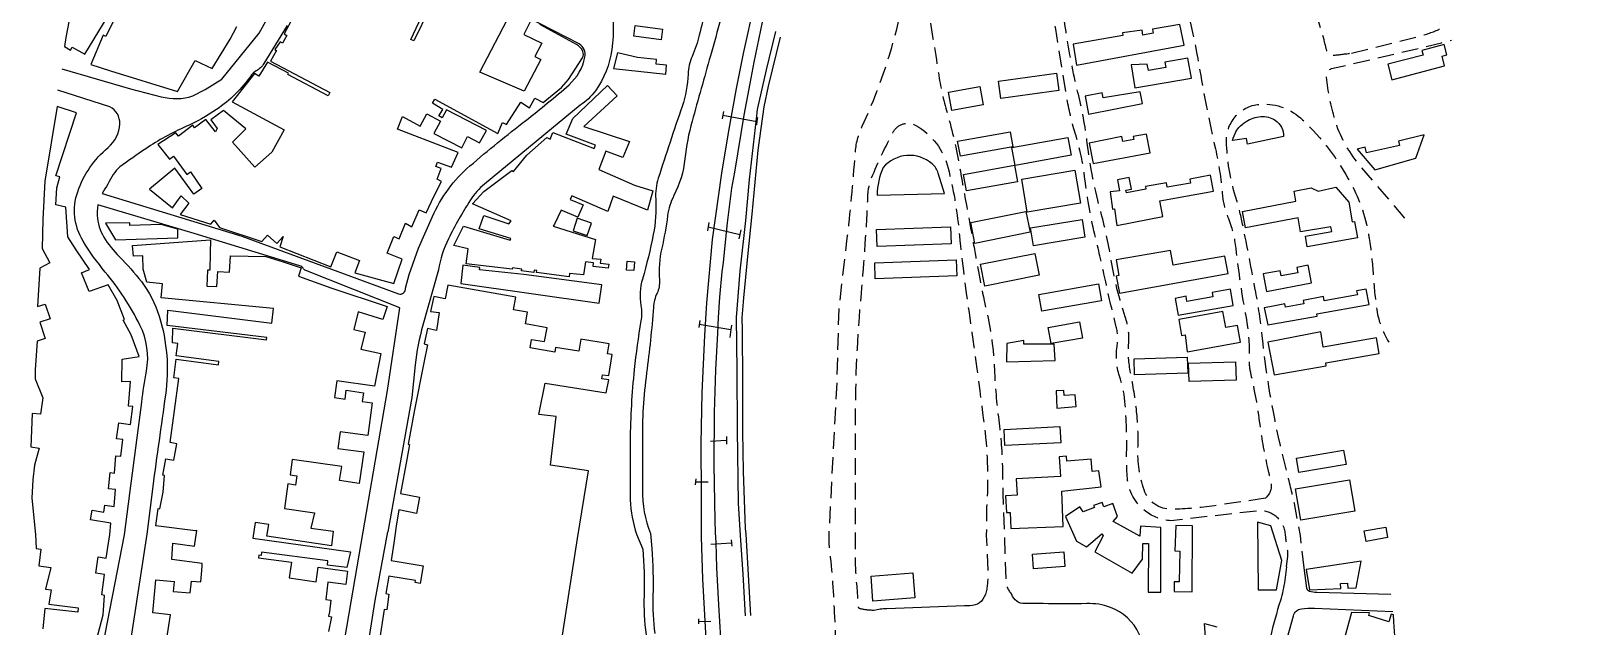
# Model space of a CAD drawing. Header units: metres. Extents: x 320405 to 332543, y 7395686 to 7410003.
# Drawn here: x 320796.7 to 321261.8, y 7406971.4 to 7407151.5 of the extents above; entities that cross this region are included whole.
import ezdxf

# ---------------------------------------------------------------- set-up
doc = ezdxf.new("R2010")
doc.units = ezdxf.units.M
doc.header["$LTSCALE"] = 10
doc.header["$MEASUREMENT"] = 0
doc.linetypes.add('DASHED', pattern=[0.75, 0.5, -0.25])
for name, color, linetype in [('Canaleta de Drenagem', 151, 'Continuous'), ('Edificações', 30, 'Continuous'), ('Hidrografia', 140, 'Continuous'), ('Linha Férrea', 20, 'Continuous'), ('Portico', 45, 'Continuous'), ('Vias Primárias', 230, 'Continuous'), ('Vias Secundárias', 230, 'DASHED')]:
    doc.layers.add(name, color=color, linetype=linetype)

msp = doc.modelspace()

# ---------------------------------------------------------------- linework, layer by layer
at = {"layer": 'Canaleta de Drenagem'}
for points in [[(321012.64, 7406974.6), (321011.94, 7406987.19), (321011.16, 7406998.89), (321010.54, 7407008.65), (321010.22, 7407030.83), (321010.12, 7407048.78), (321009.91, 7407064.78), (321011.07, 7407078.86), (321012.71, 7407094.15), (321013.88, 7407106.55), (321015.94, 7407124.87), (321016.22, 7407127.67), (321018.98, 7407139.71), (321021.75, 7407151.34)], [(321023.08, 7407149.57), (321019.5, 7407134.73), (321018.13, 7407128.5), (321016.35, 7407115.41), (321014.58, 7407096.02), (321013.23, 7407083.3), (321011.99, 7407070.77), (321011.53, 7407064.71), (321011.63, 7407060.93), (321011.64, 7407057.26), (321011.68, 7407049.16), (321011.74, 7407030.28), (321011.9, 7407018.22), (321012.55, 7407001.03), (321012.74, 7406999.33), (321014.16, 7406974.64)]]:
    msp.add_lwpolyline(points, dxfattribs=at)
at = {"layer": 'Edificações'}
for points in [[(320921.84, 7407167.89), (320912.43, 7407148.46), (320911.51, 7407148.91), (320917.97, 7407162.64)], [(320808.7, 7407156.85), (320807.28, 7407149.46), (320806.84, 7407146.77), (320808.62, 7407145.69), (320809.13, 7407146.54), (320813.02, 7407144.45), (320822.83, 7407160.71)], [(320824.25, 7407159.86), (320819.34, 7407149.78), (320818.55, 7407150.16), (320814.77, 7407141.33), (320820.8, 7407139.39), (320841.01, 7407133.14), (320846.38, 7407142.48), (320851.45, 7407140.07), (320856.93, 7407148.93), (320858.93, 7407152.84)], [(320947.68, 7407154.45), (320945.69, 7407150.42), (320951.04, 7407147.79), (320948.97, 7407143.72), (320950.78, 7407142.81), (320945.74, 7407133.27), (320932.34, 7407138.97), (320941.68, 7407156.9)], [(320815.09, 7406961.86), (320818.5, 7406974.84), (320818.9, 7406980.73), (320818.09, 7406980.95), (320818.95, 7406987.13), (320816.36, 7406987.53), (320817.07, 7406992.45), (320819.4, 7406992.07), (320820.55, 7406999.18), (320820.86, 7407002.61), (320814.73, 7407003.59), (320815.2, 7407006.53), (320818.7, 7407005.97), (320819.04, 7407008.08), (320821.85, 7407007.63), (320822.24, 7407012.8), (320820.18, 7407012.97), (320820.69, 7407017.89), (320821.95, 7407017.76), (320822.4, 7407023.02), (320823.85, 7407022.89), (320824.52, 7407027.88), (320822.61, 7407028.13), (320823.25, 7407032.93), (320826.77, 7407032.46), (320827.5, 7407037.86), (320826.24, 7407038.03), (320826.78, 7407045.48), (320824.22, 7407045.38), (320824.29, 7407052.19), (320829.39, 7407053), (320827, 7407059.56), (320824.58, 7407064.01), (320824.99, 7407064.23), (320822.81, 7407069.98), (320820.09, 7407074.68), (320814.33, 7407072.67), (320811.95, 7407078.35), (320814.37, 7407079.32), (320810.37, 7407085.25), (320807.87, 7407089.16), (320807.26, 7407098.14), (320804.19, 7407098.9), (320804.57, 7407104.03), (320805.49, 7407107.32), (320804.2, 7407107.68), (320810.44, 7407126.7), (320804.59, 7407128.62), (320800.87, 7407106.02), (320800.32, 7407094.4), (320800.15, 7407085.64), (320802.41, 7407081.3), (320799.4, 7407079.73), (320798.7, 7407068.1), (320801.05, 7407068.88), (320802.54, 7407064.39), (320799.41, 7407063.35), (320801.04, 7407058.44), (320798.61, 7407057.63), (320798.01, 7407048.94), (320797.98, 7407046.21), (320800.26, 7407040.47), (320799.61, 7407035.53), (320797.08, 7407035.79), (320796.66, 7407025.66), (320799.19, 7407025.25), (320797.82, 7407020.12), (320797.28, 7407015.69), (320796.93, 7407010.21), (320798.13, 7406999.16), (320798.24, 7406994.97), (320799.72, 7406994.77), (320799.05, 7406989.68), (320802.69, 7406989.17), (320801.11, 7406982.7), (320802.85, 7406982.45), (320802.12, 7406978.07), (320811, 7406977.04), (320810.86, 7406975.74), (320800.92, 7406976.82), (320800.33, 7406970.65)], [(320835.3, 7406951.61), (320838.87, 7406974.9), (320833.53, 7406975.48), (320834.43, 7406985.49), (320839.99, 7406984.99), (320839.72, 7406981.98), (320844.87, 7406981.52), (320845.19, 7406985.08), (320848.03, 7406984.82), (320848.44, 7406989.46), (320848.46, 7406990.42), (320839.31, 7406991.61), (320839.61, 7406996.54), (320846.11, 7406995.63), (320846.8, 7407000.37), (320846.48, 7407000.34), (320834.44, 7407001.84), (320835.15, 7407007.02), (320835.69, 7407006.94), (320836.65, 7407011.98), (320837.05, 7407017.07), (320836.53, 7407017.16), (320837.46, 7407022.07), (320839.92, 7407021.68), (320840.81, 7407026.61), (320838.83, 7407026.97), (320841.37, 7407046.33), (320839.87, 7407046.53), (320840.61, 7407052.16), (320853.39, 7407050.48), (320853.53, 7407051.54), (320840.62, 7407053.24), (320841.11, 7407056.97), (320839.44, 7407057.19), (320839.63, 7407061.56), (320867.93, 7407058.01), (320868.03, 7407058.77), (320837.89, 7407062.37), (320838.03, 7407067.07), (320869.49, 7407063.12), (320870.05, 7407067.55), (320836.04, 7407070.72), (320836.44, 7407075.03), (320831.68, 7407075.47), (320830.63, 7407079.47), (320830.57, 7407083.44), (320827.71, 7407083.4), (320827.35, 7407086.54), (320850.97, 7407088.27), (320850.87, 7407084.35), (320850.78, 7407079.09), (320850.1, 7407079.09), (320849.83, 7407074.31), (320852.9, 7407074.14), (320853.16, 7407078.7), (320856.74, 7407078.5), (320857.02, 7407083.48), (320867.69, 7407083.3), (320872.91, 7407081.64), (320878.37, 7407079.83), (320877.54, 7407077.33), (320887.34, 7407073.82), (320904.38, 7407068.11), (320903, 7407064.2), (320895.63, 7407066.56), (320894.28, 7407061.15), (320897.7, 7407060.39), (320896.42, 7407055.18), (320902.44, 7407053.92), (320900.49, 7407044.02), (320889.1, 7407045.61), (320888.4, 7407040.59), (320891.63, 7407040.14), (320892, 7407042.79), (320897.22, 7407042.07), (320896.84, 7407039.36), (320899.79, 7407038.95), (320898.47, 7407029.11), (320890.12, 7407030.23), (320889.45, 7407025.2), (320897.33, 7407024.14), (320895.87, 7407014.63), (320889.99, 7407015.53), (320890.64, 7407019.74), (320875.66, 7407021.85), (320875, 7407017.19), (320877.02, 7407016.9), (320876.62, 7407014.15), (320874.38, 7407014.47), (320873.32, 7407007.08), (320882.44, 7407005.78), (320881.32, 7407001.09), (320888.04, 7407000.2), (320887.55, 7406995.77), (320868.03, 7406998.69), (320868.55, 7407002.21), (320864.51, 7407002.81), (320863.8, 7406998.04), (320893.23, 7406993.99), (320892.19, 7406989.16), (320886.3, 7406989.92), (320886.47, 7406991.2), (320866.4, 7406993.79), (320866.28, 7406992.83), (320865.62, 7406992.91), (320865.52, 7406992.15), (320875.43, 7406990.77), (320874.77, 7406986.03), (320882.94, 7406984.89), (320883.55, 7406989.33), (320892.39, 7406988.1), (320891.88, 7406984.07), (320886.46, 7406984.75), (320885.81, 7406979.5), (320887.34, 7406979.31), (320886.9, 7406975.8), (320886.64, 7406974.48), (320887.55, 7406974.3), (320886.66, 7406969.84)], [(320955.74, 7406958.36), (320961.86, 7406998.01), (320965.16, 7407018.45), (320953.73, 7407020.17), (320955.42, 7407034.85), (320950.22, 7407035.46), (320952.06, 7407044.99), (320970.52, 7407042.07), (320971.33, 7407045.94), (320969.26, 7407046.21), (320969.43, 7407047.49), (320971.35, 7407047.24), (320972.36, 7407053.61), (320970.98, 7407053.83), (320971.46, 7407056.87), (320962.89, 7407058.22), (320962.32, 7407054.61), (320955.27, 7407055.72), (320955.05, 7407054.34), (320947.56, 7407055.65), (320948.01, 7407058.19), (320951.92, 7407057.51), (320952.66, 7407061.7), (320946.15, 7407062.84), (320946.78, 7407066.43), (320942.57, 7407067.17), (320943.23, 7407070.93), (320922.68, 7407074.54), (320921.9, 7407070.44), (320918.48, 7407071.2), (320917.48, 7407066.66), (320920.07, 7407066.32), (320919.31, 7407060.87), (320916.56, 7407061.48), (320915.53, 7407056.8), (320916.59, 7407056.57), (320915.39, 7407051.1), (320912.65, 7407036.87), (320910.73, 7407026.5), (320911.1, 7407026.43), (320910.25, 7407021.84), (320908.39, 7407011.62), (320914.14, 7407010.51), (320913.2, 7407005.58), (320907.83, 7407006.65), (320907.04, 7407001.66), (320906.41, 7406996.53), (320905.56, 7406991.3), (320915.24, 7406989.72), (320914.37, 7406984.39), (320912.8, 7406984.65), (320912.9, 7406985.28), (320904.87, 7406986.6), (320903.95, 7406981.31), (320904.86, 7406981.15), (320904.27, 7406976.39), (320903.49, 7406976.49), (320901.93, 7406966.61)], [(321209.21, 7406962.9), (321208.55, 7406972.77), (321208.43, 7406974.87), (321207.78, 7406975.14), (321207.01, 7406972.73), (321200.98, 7406974.66), (321201.23, 7406975.45), (321195.8, 7406975.61), (321193.19, 7406966.43)], [(321151.74, 7406966.86), (321151.35, 7406972.22), (321155.1, 7406971.28)]]:
    msp.add_lwpolyline(points, dxfattribs=at)
msp.add_lwpolyline([(320875.96, 7407155.6), (320873.25, 7407150.54), (320874.05, 7407150.11), (320872.73, 7407147.74), (320871.99, 7407148.15), (320870.43, 7407145.86), (320870.93, 7407145.52), (320869.05, 7407142.35), (320887.05, 7407132.83), (320886.51, 7407131.82), (320874.32, 7407138.27), (320874.52, 7407138.66), (320868.24, 7407142.02), (320865.59, 7407137.82), (320864.25, 7407138.57), (320857.56, 7407130.07), (320873.26, 7407121.6), (320869.46, 7407114.78), (320864.41, 7407110.25), (320857.58, 7407117.84), (320861.68, 7407121.84), (320854.92, 7407127.38), (320851.06, 7407124.54), (320852.96, 7407121.95), (320852.49, 7407120.96), (320849.55, 7407124.64), (320846.15, 7407122.17), (320845.61, 7407122.92), (320841.29, 7407119.67), (320840.49, 7407120.69), (320835.06, 7407117.08), (320838.62, 7407112.68), (320839.82, 7407113.64), (320843.78, 7407108.09), (320844.88, 7407108.86), (320848.35, 7407103.84), (320845.93, 7407102.14), (320840.24, 7407109.96), (320832.53, 7407103.63), (320839.45, 7407097.93), (320842.08, 7407101.64), (320844.38, 7407099.33), (320841.8, 7407095.91), (320851.03, 7407093.06), (320852.09, 7407094.19), (320853.65, 7407092.04), (320866.52, 7407087.82), (320868.19, 7407089.68), (320871.01, 7407087.14), (320872.94, 7407089.28), (320871.92, 7407086.19), (320887.34, 7407080.16), (320889.11, 7407084.7), (320896.03, 7407082), (320894.61, 7407078.35), (320906.4, 7407075.1), (320908.84, 7407082.46), (320904.32, 7407084.28), (320906.35, 7407089.3), (320907.99, 7407088.64), (320909.9, 7407093.3), (320911.81, 7407092.27), (320913.98, 7407097.33), (320916.13, 7407096.41), (320918.53, 7407101.56), (320920.79, 7407105.94), (320919.48, 7407106.62), (320920.67, 7407109.83), (320919.07, 7407110.42), (320919.57, 7407111.78), (320923.78, 7407110.22), (320925.79, 7407114.68), (320907.46, 7407121.8), (320908.94, 7407125.59), (320914.36, 7407122.69), (320916.32, 7407126.38), (320920.46, 7407124.19), (320918.45, 7407120.42), (320926.87, 7407116.1), (320928.62, 7407119.5), (320932.21, 7407117.65), (320934.33, 7407121.39), (320922.26, 7407127.65), (320921, 7407125.23), (320919.99, 7407125.83), (320921.13, 7407127.73), (320918.03, 7407129.61), (320918.76, 7407130.82), (320937.77, 7407120.4), (320939.18, 7407123.74), (320940.45, 7407123.2), (320944.72, 7407129.89), (320947.41, 7407128.17), (320948.97, 7407131.1), (320951.46, 7407129.78), (320957, 7407134.36), (320959.13, 7407136.75), (320963.34, 7407143.36, 0.250329), (320963.48, 7407145.28, 0.16555), (320961.55, 7407147.38), (320950.46, 7407153.43)], format="xyb", dxfattribs=at)
for points in [[(320979.26, 7407153.08), (320987.6, 7407151.99), (320987.19, 7407148.81), (320978.84, 7407149.9)], [(321112.66, 7407141.08), (321145.16, 7407147.21), (321143.92, 7407153.38), (321135.58, 7407151.99), (321135.78, 7407150.74), (321132.72, 7407150.23), (321132.48, 7407151.65), (321126.51, 7407150.86), (321126.62, 7407150.09), (321111.62, 7407147.42)], [(321206.75, 7407141.41), (321207.97, 7407136.66), (321223.9, 7407140.91), (321223.12, 7407143.86), (321224.61, 7407144.26), (321223.77, 7407147.38), (321216.99, 7407145.58), (321217.37, 7407144.16)], [(320973.93, 7407144.88), (320972.72, 7407140.07), (320988.54, 7407138.43), (320988.81, 7407141.09), (320985.63, 7407141.42), (320985.77, 7407142.83), (320980, 7407143.43)], [(321129.18, 7407141.24), (321130.29, 7407134.26), (321147.39, 7407137.21), (321146.34, 7407143.27), (321139.34, 7407142.06), (321139.64, 7407140.37), (321134.37, 7407139.46), (321134.03, 7407141.44)], [(321089.05, 7407136.24), (321106.56, 7407138.66), (321107.27, 7407133.49), (321089.76, 7407131.07)], [(320960.43, 7407124.98), (320970.97, 7407134.99), (320973.88, 7407131.79), (320963.83, 7407122.55), (320977.58, 7407118), (320975.53, 7407113.15), (320970.43, 7407115.08), (320968.29, 7407109.56), (320979.14, 7407104.8), (320984.67, 7407103.07), (320983.01, 7407097.31), (320972.65, 7407101.45), (320971.01, 7407096.82), (320960.11, 7407101.57), (320959.66, 7407100.53), (320963.55, 7407098.83), (320961.98, 7407095.13), (320956.89, 7407097.3), (320954.88, 7407093.05), (320954.52, 7407092.4), (320967.31, 7407088.4), (320966.31, 7407082.69), (320968.87, 7407082.44), (320968.73, 7407081.27), (320971.37, 7407080.97), (320971.15, 7407079.7), (320966.56, 7407080.2), (320966.71, 7407081.31), (320964.24, 7407081.65), (320963.72, 7407077.74), (320959.44, 7407078.16), (320959.33, 7407077.08), (320949.52, 7407078.41), (320949.6, 7407078.99), (320948.77, 7407079.1), (320948.68, 7407078.44), (320944.96, 7407078.94), (320945.02, 7407079.4), (320942.22, 7407079.78), (320942.17, 7407079.4), (320928.27, 7407081.04), (320928.81, 7407085.61), (320924.53, 7407086.6), (320927.41, 7407092.46), (320941.52, 7407088.15), (320941.69, 7407088.7), (320932.15, 7407091.59), (320933.56, 7407095.69), (320941.16, 7407093.09), (320941.82, 7407094.01), (320930.1, 7407099.19), (320933.59, 7407102.93), (320942.07, 7407109.27), (320942.56, 7407109), (320946.53, 7407113.86), (320952.56, 7407119.27), (320953.61, 7407118.72), (320954.44, 7407120.7), (320966.91, 7407115.95), (320967.27, 7407116.91), (320958.44, 7407120.23)], [(321073.96, 7407132.92), (321083.49, 7407134.65), (321084.5, 7407129.1), (321074.97, 7407127.37)], [(321115.27, 7407131.76), (321116.33, 7407126.33), (321132.58, 7407129.52), (321131.88, 7407133.09), (321120.69, 7407131.24), (321120.45, 7407132.71)], [(321076.74, 7407118.09), (321092.6, 7407120.96), (321093.42, 7407116.44), (321077.56, 7407113.56)], [(321093.13, 7407116.18), (321110.08, 7407119.25), (321111.06, 7407113.86), (321094.11, 7407110.78)], [(321116.51, 7407117.52), (321117.67, 7407111.38), (321134.9, 7407114.62), (321133.84, 7407120.27), (321129.79, 7407119.5), (321129.95, 7407118.63), (321126.64, 7407118.01), (321126.36, 7407119.5)], [(321197.45, 7407115.76), (321202.76, 7407109.49), (321215.2, 7407113.02), (321217.71, 7407120.08), (321209.93, 7407118.1), (321210.27, 7407116.77), (321200.3, 7407114.6), (321199.92, 7407116.35)], [(321078.53, 7407108.04), (321093.95, 7407110.84), (321094.85, 7407105.88), (321079.43, 7407103.08)], [(321096.1, 7407106.61), (321112.2, 7407109.36), (321113.84, 7407099.43), (321097.74, 7407096.67)], [(321122.78, 7407102.78), (321123.55, 7407097.55), (321124.14, 7407097.64), (321124.83, 7407092.63), (321138.79, 7407095.34), (321137.88, 7407100.05), (321154.02, 7407103.02), (321153.14, 7407107.8), (321146.87, 7407106.64), (321147.08, 7407105.47), (321140.07, 7407104.18), (321139.82, 7407105.56), (321133.48, 7407104.39), (321133.63, 7407103.6), (321127.72, 7407102.52), (321127.58, 7407103.29), (321129.26, 7407103.59), (321128.6, 7407107.14), (321125, 7407106.48), (321125.63, 7407103.1)], [(321162.85, 7407096.84), (321178.97, 7407100.01), (321178.38, 7407103), (321183.59, 7407104.03), (321185.69, 7407103.04), (321191.01, 7407104.18), (321194.94, 7407099.65), (321196, 7407093.75), (321196.7, 7407093.88), (321197.58, 7407088.87), (321182.4, 7407086.19), (321181.84, 7407089.39), (321189.76, 7407090.79), (321189.52, 7407092.2), (321180.3, 7407090.7), (321179.61, 7407094.96), (321163.74, 7407091.97)], [(320961.75, 7407094.81), (320960.51, 7407091), (320964.82, 7407089.57), (320966.07, 7407093.38)], [(321080.68, 7407093.5), (321097.34, 7407096.86), (321098.61, 7407090.56), (321081.95, 7407087.19)], [(321098.74, 7407091.9), (321114.33, 7407094.47), (321115.22, 7407089.1), (321099.63, 7407086.52)], [(320819.29, 7407093.36), (320822.24, 7407088.3), (320841.06, 7407088.9), (320841.1, 7407091.49), (320836.1, 7407092.9), (320826.58, 7407092.64), (320826.56, 7407093.48)], [(321052.2, 7407091.43), (321074.58, 7407092.26), (321074.77, 7407087.06), (321052.4, 7407086.23)], [(320927.24, 7407080.68), (320926.65, 7407075.05), (320968.45, 7407069.13), (320969.23, 7407074.64), (320945.66, 7407077.76), (320932.3, 7407079.22), (320932.38, 7407079.95)], [(320976.87, 7407081.82), (320979.08, 7407081.65), (320978.87, 7407078.99), (320976.65, 7407079.16)], [(321051.68, 7407081.33), (321076.33, 7407082.25), (321076.51, 7407077.38), (321051.86, 7407076.46)], [(321083.6, 7407080.89), (321100.02, 7407084.2), (321101.35, 7407077.6), (321084.94, 7407074.29)], [(321124.59, 7407077.32), (321125.69, 7407072.18), (321158.53, 7407078.15), (321157.48, 7407083.33), (321141.82, 7407080.66), (321141.07, 7407085.07), (321124.6, 7407082.27), (321125.41, 7407077.48)], [(321169.03, 7407077.96), (321170.04, 7407072.69), (321183.68, 7407075.27), (321182.67, 7407080.6), (321179.23, 7407079.94), (321179.52, 7407078.36), (321174.52, 7407077.42), (321174.23, 7407078.95)], [(321101.3, 7407071.77), (321119.33, 7407074.95), (321120.23, 7407069.89), (321102.19, 7407066.71)], [(321142.42, 7407070.55), (321143.35, 7407065.51), (321160.02, 7407068.41), (321159.16, 7407073.34), (321153.65, 7407072.37), (321153.89, 7407071.01), (321146.03, 7407069.63), (321145.75, 7407071.25)], [(321169.41, 7407067.69), (321170.45, 7407062.55), (321185.37, 7407065.2), (321185.25, 7407065.87), (321201.08, 7407068.76), (321200.23, 7407073.41), (321197.29, 7407072.88), (321197.52, 7407071.63), (321187.51, 7407069.8), (321187.26, 7407071.12), (321181.15, 7407069.94), (321181.32, 7407068.96), (321175.8, 7407067.89), (321175.61, 7407068.89), (321171.11, 7407068.02)], [(321143.59, 7407064.17), (321144.41, 7407059.38), (321145.49, 7407059.57), (321146.13, 7407054.47), (321162.21, 7407057.37), (321161.31, 7407062.37), (321157.78, 7407061.74), (321156.85, 7407066.64), (321145.26, 7407064.53)], [(321104.11, 7407061.79), (321113.56, 7407063.46), (321114.43, 7407058.57), (321104.97, 7407056.9)], [(321091.57, 7407056.93), (321091.52, 7407051.37), (321106.18, 7407051.79), (321105.87, 7407056.72), (321096.71, 7407056.7), (321096.71, 7407057.89)], [(321170.46, 7407057.33), (321172.34, 7407047.45), (321188.11, 7407050.14), (321187.95, 7407051.11), (321204.11, 7407053.89), (321203.3, 7407058.62), (321187.23, 7407055.85), (321186.44, 7407060.48)], [(321130.03, 7407052.3), (321146.1, 7407052.79), (321146.25, 7407047.99), (321130.18, 7407047.5)], [(321146.54, 7407050.97), (321160.7, 7407051.4), (321160.87, 7407045.84), (321146.71, 7407045.41)], [(321106.52, 7407042.64), (321106.74, 7407037.41), (321112.54, 7407037.86), (321112.26, 7407041.46), (321108.95, 7407041.2), (321108.83, 7407042.72)], [(321090.79, 7407030.98), (321107.65, 7407031.82), (321107.89, 7407026.89), (321091.04, 7407026.05)], [(321179.09, 7407022.3), (321193.38, 7407024.71), (321194.11, 7407020.39), (321179.82, 7407017.98)], [(321092.78, 7407000.98), (321108.65, 7407001.65), (321108.26, 7407012.33), (321120.07, 7407013.55), (321119.41, 7407018.45), (321117.43, 7407018.19), (321117.08, 7407021.93), (321109.73, 7407021.38), (321109.62, 7407022.84), (321107.41, 7407022.67), (321107.79, 7407016.7), (321094.45, 7407016.04), (321094.69, 7407011.08), (321091.24, 7407010.91), (321091.51, 7407005.79), (321092.62, 7407005.85)], [(321178.87, 7407013.01), (321195.16, 7407015.76), (321196.77, 7407006.22), (321180.48, 7407003.47)], [(321109.34, 7407004.62), (321112.64, 7406997.16), (321115.65, 7406995.43), (321120.29, 7406999.34), (321120.74, 7406998.8), (321118.24, 7406993.9), (321129.43, 7406987.49), (321132.56, 7406991.74), (321132.72, 7406996.5), (321134.38, 7406996.45), (321134.35, 7406981.79), (321138.11, 7406981.78), (321138.09, 7407001.28), (321132, 7407001.75), (321131.77, 7406998.67), (321125.05, 7407002.4), (321123.71, 7407003.15), (321125.07, 7407004.59), (321123.63, 7407008.53), (321120.88, 7407007.52), (321120.38, 7407008.86), (321117.84, 7407007.93), (321118.07, 7407007.3), (321114.67, 7407006.05), (321113.71, 7407007.59)], [(321142.71, 7407001.86), (321142.39, 7406994.21), (321143.87, 7406994.15), (321143.67, 7406984.82), (321142.2, 7406984.85), (321142.14, 7406981.99), (321147.56, 7406981.87), (321147.7, 7407001.83)], [(321167.36, 7407002.94), (321167.58, 7406982.43), (321173.08, 7406982.49), (321174.67, 7406991.31), (321171.34, 7407001.83)], [(321199.61, 7407000.25), (321206.09, 7407001.43), (321206.67, 7406998.27), (321200.18, 7406997.09)], [(321099.32, 7406993.26), (321108.8, 7406993.94), (321109.12, 7406989.47), (321099.65, 7406988.79)], [(321050.57, 7406986.63), (321063.23, 7406987.54), (321063.77, 7406979.98), (321051.12, 7406979.07)], [(321182.03, 7406988.6), (321183.04, 7406982.4), (321192.52, 7406982.9), (321192.44, 7406984.33), (321194.55, 7406984.44), (321194.62, 7406982.96), (321197.15, 7406983.09), (321198.72, 7406991.08)]]:
    msp.add_lwpolyline(points, close=True, dxfattribs=at)
for points in [[(321159.78, 7407118.37), (321160.04, 7407119.04), (321160.56, 7407120.43, -0.105395), (321161.74, 7407122.27, -0.051009), (321163.93, 7407124.07, -0.12917), (321168.35, 7407125.59, -0.167264), (321172.72, 7407124.43, -0.260784), (321175.21, 7407119.55), (321164.37, 7407117.23), (321163.99, 7407118.98)], [(321052.42, 7407101.82), (321072.75, 7407102.27), (321070.87, 7407108.46, 0.141085), (321069.05, 7407111.26, 0.415042), (321054.25, 7407110.2, 0.103437)]]:
    msp.add_lwpolyline(points, format="xyb", close=True, dxfattribs=at)
at = {"layer": 'Hidrografia'}
for points in [[(321002.94, 7407166.45, 0.010771), (320998.67, 7407150.17, -0.0469), (320996.48, 7407143.75, 0.098961), (320995.26, 7407138.43, -0.076068), (320993.47, 7407128.58, 0.005616), (320986.29, 7407106.94, 0.092893), (320985.49, 7407100.56, -0.064586), (320984.77, 7407089.9, -0.02092), (320981.5, 7407076.43, 0.112712), (320981.05, 7407068.39, -0.085197), (320981.04, 7407063.77, 0.017193), (320979.01, 7407049.07, 0.022427), (320977.77, 7407027.54, 0.006705), (320977.78, 7407016.93, -0.004498), (320977.81, 7407009.63, 0.077432), (320979.74, 7406999.27), (320981.61, 7406994.77, -0.026956), (320981.97, 7406980.76, 0.039106), (320982.57, 7406968.86, -0.074233)], [(321008.02, 7407166.56, -0.009028), (321002.05, 7407143.96, 0.001339), (320996.49, 7407124.16, 0.040808), (320994.32, 7407112.8, -0.091926), (320990.98, 7407101.66, 0.086871), (320989.09, 7407095.57, -0.023926), (320987.34, 7407085.73, 0.074614), (320986.63, 7407076.15, -0.126859), (320985.9, 7407072.14, 0.089308), (320984.81, 7407067.87, -0.014943), (320982.74, 7407048.05, 0.036942), (320981.48, 7407027.14, -0.00694), (320981.48, 7407012.77, 0.098753), (320983.94, 7406999.47), (320984.3, 7406994.98, -0.026956), (320984.67, 7406980.69, 0.039106), (320985.25, 7406969.2, -0.074233)]]:
    msp.add_lwpolyline(points, format="xyb", dxfattribs=at)
at = {"layer": 'Linha Férrea', "flags": 128}
for points in [[(321015.44, 7407160.59), (321011.89, 7407144.59), (321009.84, 7407134.08), (321007.44, 7407120.68), (321005.43, 7407108.49), (321002.55, 7407088.35), (321000.84, 7407069.21), (321000.28, 7407059.32), (320999.47, 7407042), (320999.18, 7407026.65), (320999.24, 7407010.93), (320999.27, 7406999.68), (320999.25, 7406998.43), (320999.69, 7406985.81), (321000.81, 7406963.95), (321002.33, 7406944.19), (321004.4, 7406923.34), (321005.76, 7406910.25), (321007.58, 7406895.62), (321010.94, 7406873.13), (321012.85, 7406860.54), (321014.63, 7406848.97), (321018.56, 7406824.16), (321021.22, 7406808.07)], [(321017.7, 7407154.1), (321015.2, 7407141.99), (321013.96, 7407135.6), (321012.16, 7407125.98), (321009.32, 7407108.78), (321008.45, 7407103.93), (321007.07, 7407093.48), (321006.48, 7407087.63), (321005.88, 7407081.47), (321005.53, 7407078.61), (321004.82, 7407071), (321004.38, 7407064.83), (321004.17, 7407060.09), (321003.54, 7407048.99), (321003.13, 7407036.06), (321003.05, 7407020.2), (321003.34, 7407003.39), (321003.46, 7406999.76), (321003.62, 7406996.72), (321003.89, 7406989.1), (321004.43, 7406977.95), (321005.07, 7406967.81)]]:
    msp.add_lwpolyline(points, dxfattribs=at)
at = {"layer": 'Portico'}
for points in [[(321005.99, 7407127.12), (321005.63, 7407124.91)], [(321005.81, 7407126.01), (321016.09, 7407124.07)], [(321016.29, 7407125.27), (321016.09, 7407124.07), (321015.92, 7407123.07)], [(321001.57, 7407093.54), (321001.12, 7407090.97)], [(321001.34, 7407092.26), (321010.91, 7407089.91)], [(321011.19, 7407091.36), (321010.91, 7407089.91), (321010.66, 7407088.6)], [(320998.82, 7407063.91), (320998.49, 7407061.76)], [(320998.66, 7407062.83), (321008.21, 7407061.21)], [(321008.37, 7407062.53), (321008.21, 7407061.21), (321007.91, 7407058.79)], [(321002.02, 7407027.39), (321006.82, 7407027.67)], [(321006.86, 7407028.85), (321006.87, 7407027.67), (321006.89, 7407026.5)], [(320997.61, 7407015.97), (320997.47, 7407014.16)], [(320997.54, 7407015.06), (321001.38, 7407015.09)], [(321008.26, 7406997.6), (321008.37, 7406996.62), (321008.48, 7406995.62)], [(321002.19, 7406996.21), (321008.37, 7406996.62)], [(320998.42, 7406973.69), (320998.47, 7406972.14)], [(320998.45, 7406972.92), (321002.11, 7406972.95)]]:
    msp.add_lwpolyline(points, dxfattribs=at)
at = {"layer": 'Vias Primárias'}
for points in [[(320972.03, 7407161.42, -0.071961), (320972.23, 7407145.86, -0.124672), (320967.27, 7407133.39, -0.094478), (320962.63, 7407129.01), (320933.79, 7407105.15, 0.077213), (320929.52, 7407100.34, 0.028398), (320922.88, 7407088.6, 0.073538), (320919.85, 7407079.18), (320915.15, 7407062.51, 0.039637), (320912.78, 7407050.51), (320911.82, 7407040.62), (320904.56, 7407000)], [(320806.08, 7407140.01), (320826.78, 7407133.99), (320836.11, 7407131.55, 0.141054), (320845.63, 7407131.79), (320849.37, 7407133.76), (320854.39, 7407136.89), (320865.66, 7407150.76), (320868.71, 7407156.19)], [(320874.15, 7407153.13), (320867.12, 7407141.61, -0.133766), (320864.78, 7407139.39, 0.117035), (320863.37, 7407138.14, -0.090036), (320852.79, 7407127.72, -0.044544), (320843.5, 7407122.53, 0.04255), (320831.39, 7407115.83, 0.012817), (320823.62, 7407110.33, 0.103361), (320821.6, 7407108.04, -0.007682), (320818.23, 7407102.32), (320860.41, 7407089.36), (320907.82, 7407071.98, 0.572822), (320909.87, 7407073.67), (320911.04, 7407077.79), (320913.85, 7407085.8), (320918.04, 7407095.34, -0.11234), (320929.36, 7407110.64, -0.01297), (320946.21, 7407124.38, 0.015762), (320959.3, 7407135.17, 0.16536), (320964.11, 7407143.55, 0.315229), (320962.35, 7407147.52), (320946.68, 7407155.66)], [(320817.77, 7406961.82), (320824.99, 7406999.13), (320826.61, 7407011.56), (320830.17, 7407039.22, -0.012832), (320831.63, 7407048.6, 0.161947), (320829.65, 7407062.48, 0.057673), (320819.18, 7407078.54, -0.035807), (320812.48, 7407087.9, -0.223982), (320810.84, 7407102.83, -0.135897), (320820.03, 7407116.22, 0.208819), (320823.56, 7407123.33, 0.291507), (320820.59, 7407128.53), (320804.88, 7407133.56)], [(321176.12, 7406989.43), (321175.58, 7406985.36, -0.041839), (321174.25, 7406979.21, 0.015111), (321171.23, 7406968.21), (321164.76, 7406944.61), (321157.91, 7406920.12), (321156.51, 7406914.72, -0.111556), (321154.63, 7406911.08, -0.466982), (321143.25, 7406911.1), (321141.97, 7406916.81), (321139.42, 7406931.16), (321135.79, 7406955.14, 0.070546), (321131.62, 7406969.09, 0.19921), (321122.89, 7406977.15, 0.096969), (321115.79, 7406978.29, -0.01794), (321102.59, 7406978.31, 0.021744), (321097.08, 7406978.28, -0.342136), (321093.09, 7406981.07, -2.917956)], [(321207.65, 7406981.03), (321185.23, 7406981.6, -0.069007), (321183.07, 7406981.96, -0.287007), (321182.23, 7406982.93), (321181.49, 7406989.14)], [(321085.19, 7406981.05), (321084.37, 7406979.63, -0.21196), (321082, 7406977.89, -0.061191), (321078.8, 7406977.59), (321055.38, 7406976.72, 0.043281), (321051.39, 7406976.22, 0.043281)], [(321209.59, 7406958.88), (321205.96, 7406945), (321193.35, 7406898.12), (321175.76, 7406833.23), (321172.56, 7406823.52, -0.119657), (321169.35, 7406818.37, -0.325861), (321160.52, 7406817.08, -0.255834), (321155.91, 7406824.04), (321152.54, 7406845.4), (321149.44, 7406867.16, -0.105783), (321149.87, 7406873.48, -0.007834), (321151.56, 7406879.04, 0.01632), (321154.22, 7406888.33), (321159.76, 7406907.54), (321170.75, 7406947.92), (321178.18, 7406974.6, -0.296654), (321180.6, 7406976.73, -0.048338), (321184.53, 7406976.93), (321208.27, 7406975.87)]]:
    msp.add_lwpolyline(points, format="xyb", dxfattribs=at)
msp.add_lwpolyline([(320831.71, 7406999.26), (320825.41, 7406957.81, 0.114958), (320826.03, 7406954.46, 0.26362), (320829.34, 7406951.99), (320860.13, 7406948.08), (320883.66, 7406944.81, 0.211314), (320887.34, 7406947.08, 0.108277), (320888.54, 7406950.04), (320897.13, 7407000), (320904.41, 7407042.68), (320908.23, 7407067.7), (320879.75, 7407079.04, -0.164104), (320878.96, 7407079.71, 0.183048), (320878, 7407080.47), (320846.07, 7407090.16), (320816.96, 7407098.92), (320816.73, 7407096.87, 0.043015), (320816.7, 7407095.68, 0.121643), (320818.75, 7407089.11, 0.061847), (320823.48, 7407083.13, -0.034163), (320830.08, 7407075.65, -0.08926), (320835.46, 7407065.24, -0.110443), (320837.36, 7407041.32, 0.0014), (320833.51, 7407013.68)], format="xyb", close=True, dxfattribs=at)
msp.add_lwpolyline([(320897.12, 7406956.11), (320900.73, 7406979.26), (320904.56, 7407000)], dxfattribs=at)
at = {"layer": 'Vias Secundárias', "flags": 128}
for points in [[(321039.98, 7406965.22), (321039.63, 7406974.26, 0.018815), (321038.06, 7406994.9, -0.040024), (321037.91, 7406999.23), (321040.3, 7407045.24), (321040.9, 7407067.5), (321043.3, 7407087.91, 0.011703), (321045.78, 7407114.38, -0.090681), (321047.9, 7407122.67, 0.065775), (321061.27, 7407165.8, -0.055733), (321068.15, 7407189.7, -0.000007), (321074.52, 7407205.13, -0.339035), (321088.4, 7407213.17, -0.097814), (321105.8, 7407207.33, 0.033557), (321108.39, 7407206.08, -0.009621), (321123.26, 7407199.73, -0.013483), (321133.34, 7407194.86, 0.05397), (321140.42, 7407192.13, 0.111378), (321151.84, 7407191.68, -0.094202), (321157.25, 7407191.65), (321173.08, 7407186.97, 0.419394), (321179.96, 7407190.78), (321187.3, 7407210.47, -0.069957), (321190.27, 7407215.95, -0.272586), (321197.22, 7407218.91, -0.055215), (321205.31, 7407216.92, 0.220686), (321217.63, 7407217.96, 0.138437), (321239.27, 7407239.93, -0.286508), (321247.52, 7407244.55, -0.130366), (321261.84, 7407240)], [(321176.12, 7406989.43), (321176.42, 7406991.92, 0.072995), (321176.33, 7406995.36, -0.015779), (321175.78, 7406999.31, 0.422253), (321167.24, 7407006.31), (321141.19, 7407003.35, -0.149512), (321133.51, 7407006.21, -0.212414), (321128.03, 7407016.28, -0.025415), (321127.81, 7407023.89, 0.030615), (321127.16, 7407040.48, 0.059524), (321125.83, 7407046.47, -0.121726), (321124.91, 7407056, 0.099483), (321124.58, 7407062.42, -0.009834), (321121.29, 7407076.43, 0.007639), (321118.44, 7407088.84, -0.031151), (321115.21, 7407106.66, 0.045737), (321112.27, 7407120.55, -0.034622), (321109.71, 7407131.48), (321106.37, 7407151.99), (321102.27, 7407172.27, -0.090138), (321102.98, 7407186.38, -0.022864), (321105.81, 7407196.36, 0.325347), (321104.32, 7407201.06, 0.074105), (321100.9, 7407202.87, -0.056818), (321097.2, 7407204.66, 0.194908), (321084.36, 7407207, 0.263536), (321075.93, 7407199.61, -0.002695), (321069.74, 7407182.16, 0.126838), (321067.63, 7407159.66, -0.001398), (321070.91, 7407138.76, 0.031836), (321073.58, 7407126.63, -0.027554), (321077.39, 7407110, 0.003714), (321080.19, 7407094.34, -0.004006), (321082.02, 7407084.13, 0.013967), (321085.48, 7407066.75, -0.045928), (321087.84, 7407049.11, 0.022453), (321089.17, 7407033.78, -0.028665), (321090.27, 7407018.81, 0.002178), (321090.49, 7407008.24), (321091.32, 7406985.21, 0.1856), (321093.09, 7406981.07)], [(321211.85, 7407094.87), (321198.11, 7407111.05, -0.104318), (321190.73, 7407124.68, -0.044696), (321188.16, 7407137.44, -0.340168), (321189.75, 7407140.06), (321222.93, 7407147.86), (321226, 7407148.72)], [(321181.49, 7406989.14), (321180.31, 7406998.9), (321178.49, 7407008.52, 0.008392), (321176.1, 7407018.49, -0.036533), (321168.73, 7407059.38, 0.019529), (321166.82, 7407072.51, 0.003662), (321162.86, 7407092.98, 0.025094), (321160.73, 7407101.4, -0.068244), (321157.99, 7407118.11, -0.409402), (321168.47, 7407129.33, -0.204698), (321180.97, 7407124.6, -0.078137), (321195.52, 7407105.45, -0.085419), (321201.12, 7407088.73, -0.022384), (321202.25, 7407078.34, 0.017117), (321203.28, 7407067.8, 0.107524), (321207.04, 7407057.37)], [(321051.39, 7406976.22, -0.050965), (321047.21, 7406976.74, -0.337947), (321046.75, 7406977.3, 0.012997), (321046.33, 7406983.54, -0.02532), (321045.85, 7406994.62), (321045.88, 7406999.5, 0.000263), (321045.88, 7407033.48, -0.023066), (321047.64, 7407072.02, 0.012628), (321049.63, 7407101.82, -0.086534), (321050.75, 7407107.01, -0.02659), (321057.3, 7407120.92, -0.423365), (321064.15, 7407122.87, -0.203197), (321073.86, 7407110, -0.036771), (321077.14, 7407091.01, 0.011468), (321080.07, 7407066.94, -0.004856), (321084.84, 7407031.55, -0.049075), (321085.48, 7407007.34), (321085.4, 7406999.03), (321085.84, 7406987.53, -0.069418), (321085.19, 7406981.05)]]:
    msp.add_lwpolyline(points, format="xyb", dxfattribs=at)
for points in [[(321195.8, 7407144.78), (321215.65, 7407149.71, 0.040536), (321222.11, 7407151.88, 0.475458), (321222.7, 7407153.95, -0.110663), (321220.71, 7407158.78, -0.04267), (321219.78, 7407169.89, -0.097712), (321223.27, 7407187.44, 0.03662), (321225.82, 7407195.2, 0.259132), (321223.45, 7407204.02, 0.15271), (321207.86, 7407212.5, 0.05305), (321198.56, 7407213.33, 0.251608), (321190.11, 7407208.61), (321186.18, 7407193.75), (321182.85, 7407185.11, 0.106823), (321181.45, 7407176.16, -0.023424), (321181.51, 7407170.79, 0.112713), (321183.66, 7407159.56, -0.043798), (321187.54, 7407148.09, 0.01113), (321188.28, 7407145.3, 0.362346), (321190.09, 7407144.08, 0.009988)], [(321169.72, 7407010.14), (321154.37, 7407007.88, -0.031556), (321141.45, 7407006.81, -0.326646), (321133.06, 7407012.69, -0.091501), (321131.22, 7407025.24, 0.036579), (321130.82, 7407036.34, 0.022448), (321129, 7407048.1, -0.068103), (321128.43, 7407057.05, 0.100928), (321127.41, 7407064.96, -0.04234), (321123.26, 7407081.58, 0.026079), (321120.09, 7407096.33, -0.035185), (321115.92, 7407117.54, 0.029423), (321113.1, 7407132.82, -0.024214), (321109.51, 7407151.2, 0.024136), (321106.04, 7407168.98, -0.126241), (321106.21, 7407185.7, -0.168301), (321112.47, 7407194.96, -0.287801), (321118.7, 7407195.47, -0.073576), (321127.76, 7407188.93, -0.031688), (321140.21, 7407175.16, -0.101878), (321143.41, 7407168.84, -0.023853), (321149.93, 7407139.43, 0.013036), (321154.63, 7407115.81, -0.036207), (321156.69, 7407102.23, 0.077955), (321158.33, 7407095.31, -0.070104), (321160.79, 7407085.65, 0.019117), (321163.88, 7407064.8, -0.055084), (321164.78, 7407052.92, 0.064941), (321165.25, 7407047.96, -0.023874), (321168.03, 7407032.43, 0.025105), (321170.49, 7407018.86, -0.007722), (321171.39, 7407014.77, -0.279553)]]:
    msp.add_lwpolyline(points, format="xyb", close=True, dxfattribs=at)

doc.saveas('drawing.dxf')
